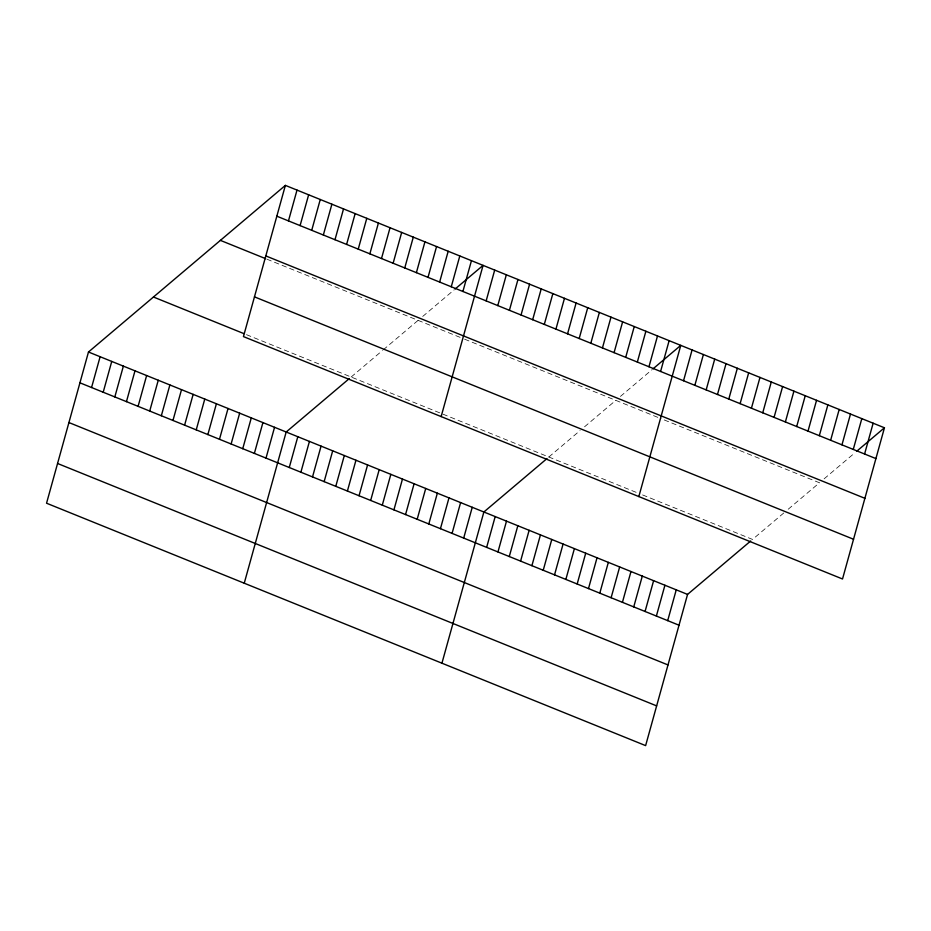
<?xml version="1.0" encoding="UTF-8"?>
<svg xmlns="http://www.w3.org/2000/svg" width="931" height="931" viewBox="0 0 931 931"><rect width="100%" height="100%" fill="white"/><g stroke="black" fill="none" stroke-linecap="round" stroke-linejoin="round"><path stroke-width="0.7" stroke-dasharray="4.66 3.49" d="M351.15 377.02L382.397 350.58M383.281 349.823L418.1 320.357M422.732 316.435L454.293 289.727M548.848 457.005L580.083 430.564M584.552 426.794L615.787 400.353M620.43 396.42L651.991 369.712M783.774 512.981L752.527 539.421L640.633 494.14M788.231 509.21L819.478 482.77L662.313 419.171M824.121 478.837L854.751 452.92M266.918 259.19L463.324 338.663M464.616 339.187L661.057 418.671M246.494 334.671L639.376 493.639"/><path stroke-width="1.4" d="M285.375 185.385L243.445 336.591L842.52 578.989L884.45 427.783L285.375 185.385L88.48 352.011L46.55 503.217L645.625 745.615L687.555 594.409L750.677 540.992M91.564 387.529L100.117 356.713M103.201 392.23L111.743 361.426M114.827 396.932L123.369 366.127M126.453 401.645L134.995 370.829M138.091 406.347L146.633 375.542M149.716 411.048L158.258 380.244M161.342 415.75L169.884 384.945M172.968 420.463L181.51 389.658M184.606 425.164L193.148 394.36M196.232 429.866L204.773 399.062M207.857 434.579L216.399 403.775M219.483 439.281L228.037 408.476M288.47 220.891L297.012 190.087M231.121 443.982L239.663 413.178M300.096 225.605L308.638 194.8M242.747 448.695L251.289 417.891M311.722 230.306L320.264 199.502M254.372 453.397L262.914 422.593M323.348 235.008L331.89 204.203M266.01 458.099L274.552 427.294M334.985 239.721L343.527 208.916M244.248 583.213L286.178 432.007L349.3 378.591M346.611 244.422L355.153 213.618M289.262 467.513L297.804 436.709M358.237 249.124L366.779 218.32M300.888 472.215L309.429 441.41M369.863 253.837L378.417 223.021M312.525 476.928L321.067 446.124M381.501 258.539L390.042 227.734M324.151 481.63L332.693 450.825M393.126 263.24L401.668 232.436M335.777 486.331L344.319 455.527M404.752 267.953L413.294 237.137M347.403 491.044L355.956 460.24M416.39 272.655L424.932 241.851M359.04 495.746L367.582 464.941M428.016 277.357L436.558 246.552M370.666 500.447L379.208 469.643M439.641 282.058L448.183 251.254M382.292 505.161L390.834 474.356M451.267 286.771L459.809 255.967M393.929 509.862L402.471 479.058M462.905 291.473L471.447 260.668M405.555 514.564L414.097 483.759M441.143 416.576L483.073 265.37L455.224 288.936M417.181 519.277L425.723 488.472M486.157 300.888L494.698 270.083M428.807 523.978L437.349 493.174M497.782 305.589L506.336 274.785M440.444 528.68L448.986 497.876M509.42 310.291L517.962 279.486M452.07 533.393L460.612 502.589M521.046 315.004L529.588 284.199M463.696 538.095L472.238 507.29M532.672 319.705L541.214 288.901M441.934 663.198L483.876 511.992L546.986 458.576M544.309 324.407L552.851 293.602M486.645 547.381L495.187 516.577M555.935 329.12L564.477 298.316M497.957 551.955L506.499 521.151M567.561 333.822L576.103 303.017M509.28 556.54L517.822 525.736M579.187 338.523L587.729 307.719M520.592 561.114L529.134 530.309M590.824 343.236L599.366 312.432M531.904 565.687L540.446 534.883M602.45 347.938L610.992 317.134M543.227 570.272L551.769 539.468M614.076 352.64L622.618 321.835M554.539 574.846L563.08 544.041M625.702 357.353L634.255 326.548M565.85 579.431L574.392 548.627M637.339 362.054L645.881 331.25M577.173 584.005L585.715 553.2M648.965 366.756L657.507 335.951M588.485 588.59L597.027 557.785M660.591 371.469L669.133 340.665M599.797 593.163L608.339 562.359M638.829 496.572L680.77 345.366L652.922 368.932M611.12 597.737L619.662 566.932M683.54 380.744L692.082 349.94M622.432 602.322L630.974 571.518M694.852 385.329L703.394 354.525M633.743 606.896L642.297 576.091M706.175 389.903L714.717 359.098M645.067 611.481L653.609 580.676M717.487 394.488L726.029 363.684M656.378 616.054L664.92 585.25M728.798 399.062L737.34 368.257M667.702 620.64L676.243 589.835M740.122 403.647L748.664 372.842M751.433 408.22L759.975 377.416M762.745 412.794L771.287 381.989M774.068 417.379L782.61 386.574M785.38 421.952L793.922 391.148M796.692 426.538L805.245 395.733M808.015 431.111L816.557 400.307M819.327 435.696L827.868 404.892M830.638 440.27L839.192 409.465M841.961 444.855L850.503 414.039M853.273 449.429L861.815 418.624M864.596 454.002L873.138 423.198M856.601 451.349L884.45 427.783M276.833 216.19L875.908 458.587M265.812 255.92L864.887 498.318M220.403 240.373L265.626 258.667M254.466 296.861L853.541 539.258M153.464 297.024L243.91 333.624M88.48 352.011L687.555 594.409M79.938 382.816L679.013 625.213M68.917 422.546L667.993 664.943M57.571 463.487L656.634 705.884"/></g></svg>
